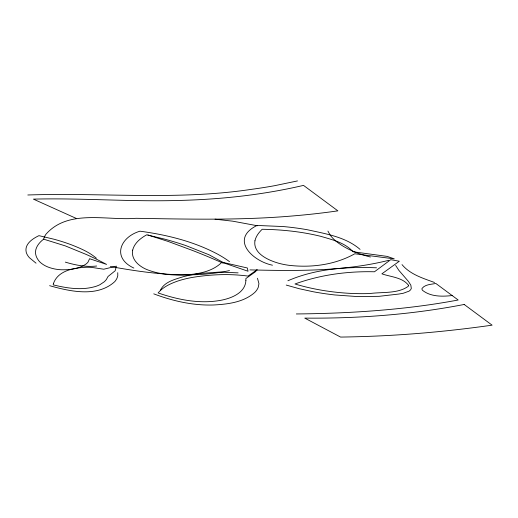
<?xml version="1.0" encoding="UTF-8"?>
<svg xmlns="http://www.w3.org/2000/svg" width="518" height="518" viewBox="0 0 518 518"><rect width="100%" height="100%" fill="white"/><g stroke="black" fill="none" stroke-linecap="round" stroke-linejoin="round"><path stroke-width="0.78" d="M160.308 290.423C164.29 281.714 174.954 279.39 183.262 276.709A88.572 31.883 4.6 0 1 200.544 273.433L219.477 272.067L238.105 272.863M43.654 239.161C38.604 242.897 33.761 249.262 36.079 255.86A78.471 28.25 4.6 0 0 39.53 261.635C43.486 265.637 48.919 267.767 54.338 268.9A17.314 6.229 4.6 0 0 61.208 269.761C69.483 269.943 78.335 269.023 85.451 264.445A46.264 16.654 4.6 0 0 87.956 262.225L89.588 258.715L106.578 264.4L97.501 259.725A306.915 110.489 4.6 0 0 86.402 254.519L65.274 245.888L43.654 239.161A101.243 36.448 4.6 0 1 46.024 234.155C68.441 208.883 106.591 220.765 136.001 218.305C188.448 219.179 241.012 220.461 293.337 215.896A376.91 135.684 4.6 0 0 330.555 211.875L337.878 210.858L303.509 185.386C277.357 191.505 250.744 195.539 224.003 197.934A301.625 108.586 4.6 0 1 176.826 200.505C129.008 201.793 81.222 197.921 33.405 199.126L76.094 218.343M287.885 280.769C315.65 268.693 346.62 266.615 376.534 267.8M388.772 260.314C343.499 271.607 296.264 270.959 249.929 269.891M297.494 180.924L274.605 185.697A294.03 105.847 4.6 0 1 251.075 189.394C177.039 200.537 102.208 192.489 27.817 194.988M229.461 270.597C190.125 279.001 149.475 273.549 110.379 266.53M452.149 295.551C442.23 296.646 430.853 296.879 422.61 290.404A12.464 4.487 4.6 0 1 422.06 288.39C425.155 284.317 431.222 284.447 435.826 283.45L458.165 300.006A405.73 146.063 4.6 0 1 411.797 307.096C373.491 311.687 334.906 313.591 296.341 313.953M96.652 266.019C86.079 267.249 75.434 265.158 65.333 262.127M215.022 219.172L232.796 221.192L257.44 225.77M370.383 257.032C357.75 253.71 345.066 248.931 335.016 240.346A96.367 34.693 4.6 0 1 329.992 234.809L327.926 231.086M147.947 235.023L168.11 241.427L192.845 250.582A575.984 207.355 4.6 0 1 208.294 256.805L223.193 263.189M286.234 285.068L299.113 288.694L313.001 291.712A109.674 39.478 4.6 0 0 335.004 294.975L357.407 296.574L379.079 296.322L398.892 294.036L403.321 293.246L409.065 291.155L410.58 289.866L411.311 288.429L410.826 285.146L408.385 281.371L398.821 270.299L395.648 265.404M49.624 285.683C70.137 291.466 97.326 297.591 114.782 281.611A82.55 29.72 4.6 0 0 117.049 278.082L117.78 275.796L117.748 272.682M434.537 282.498C423.031 278.283 410.088 274.417 402.02 264.607M272.468 265.203C252.441 261.137 229.416 239.096 257.012 225.453L283.119 226.541A103.509 37.264 4.6 0 1 307.601 229.791C325.654 233.819 345.661 236.875 360.075 249.391M153.762 293.855C172.85 301.055 193.188 305.678 213.688 304.979C227.952 304.221 243.654 302.305 254.765 292.456A80.296 28.904 4.6 0 0 258.268 287.237L258.942 283.631L257.478 278.25M133.858 268.059C111.629 257.815 120.027 237.056 139.977 231.183C166.893 234.829 193.842 241.42 217.923 254.312A141.433 50.919 4.6 0 1 229.506 261.655M36.04 263.189L29.409 257.705A65.43 23.556 4.6 0 1 26.217 252.221C24.262 244.12 32.653 238.617 38.928 235.658L54.014 239.232A110.444 39.763 4.6 0 1 71.361 244.8C80.167 248.264 89.128 252.026 96.393 258.236M245.901 280.361C245.415 292.877 231.404 298.29 220.946 300.278C199.825 304.176 178.14 299.825 158.113 292.935C162.905 287.16 169.923 283.858 176.845 281.371A84.078 30.271 4.6 0 1 191.887 277.499C210.392 274.411 229.409 273.588 248.038 276.081L257.161 269.729L255.322 271.82L245.836 278.593L245.901 280.361M254.934 240.805C253.088 252.266 265.566 258.786 274.611 261.959A32.258 11.616 4.6 0 0 288.125 265.203C310.735 268.02 334.732 264.989 354.811 253.775L394.289 258.877L387.237 256.41L353.03 251.761C344.891 242.579 332.135 239.692 320.83 236.35C301.651 231.617 281.889 229.584 262.166 229.273C258.896 232.459 255.918 236.253 254.934 240.805M408.443 285.217L408.301 286.279C397.766 293.959 382.167 291.822 369.735 293.557A88.643 31.909 4.6 0 1 337.755 292.411C323.29 290.902 308.922 288.202 294.995 283.974C320.37 274.793 347.539 271.108 374.456 271.782L390.734 259.693L399.32 261.227L381.876 273.834C390.637 276.949 402.48 277.344 408.443 285.217M132.679 250.103C130.698 260.004 140.216 267.333 148.549 270.195A34.279 12.341 4.6 0 0 156.747 272.643C168.907 275.362 181.553 275.712 193.894 274.1A51.004 18.363 4.6 0 0 202.829 272.384C209.868 270.597 216.744 267.45 221.905 262.238L248.031 271.244L247.351 267.981L223.135 262.451L208.981 254.746L185.82 245.564A180.173 64.86 4.6 0 0 164.148 239.012L146.724 234.803C140.624 238.17 134.408 243.007 132.679 250.103M53.503 283.391L53.179 284.868C67.133 288.267 82.207 290.676 96.218 286.247A44.496 16.019 4.6 0 0 99.935 284.686L104.481 281.65L106.352 279.571L108.009 276.508L115.171 270.772L116.388 266.148L103.768 269.218L91.692 267.405A24.553 8.838 4.6 0 0 86.713 267.256C74.475 267.735 58.178 270.254 53.503 283.391M464.173 304.467C411.706 314.646 358.152 318.615 304.746 318.11L340.572 337.076A478.813 172.371 4.6 0 0 381.675 335.806C418.628 334.026 455.477 330.361 492.1 325.162L464.173 304.467"/></g></svg>
